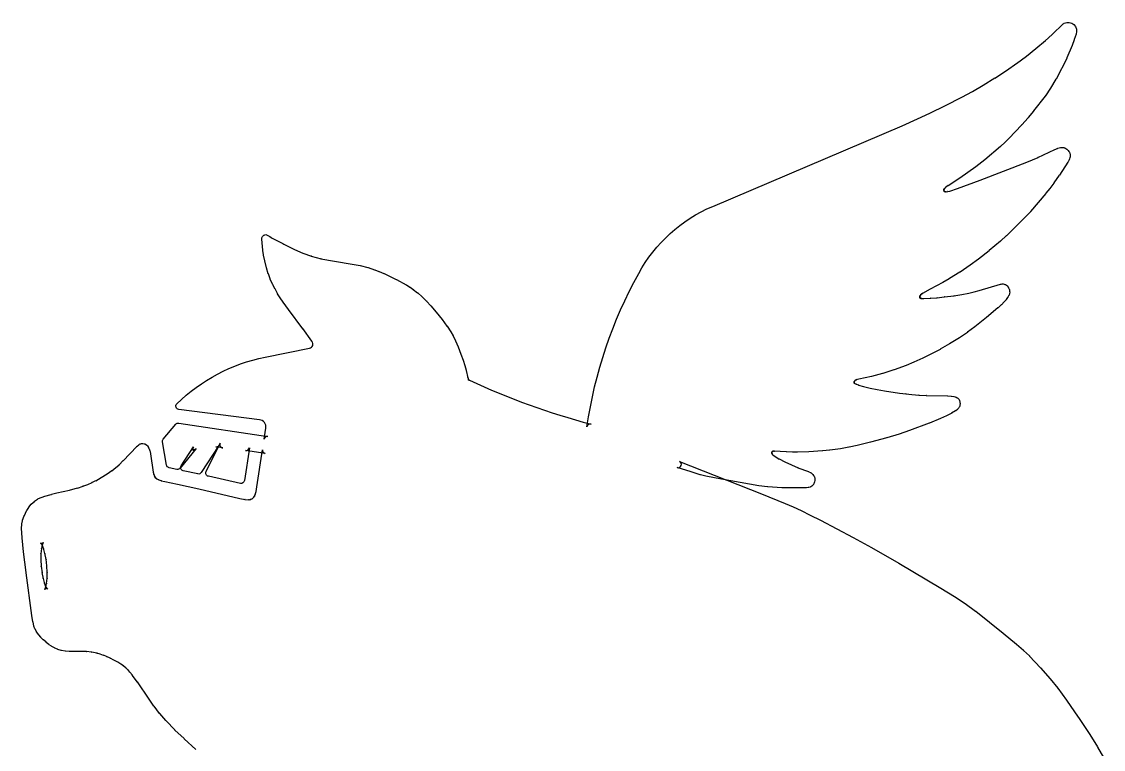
# Model space of a CAD drawing. Header units: millimetres. Extents: x -1 to 382, y -443 to 1.
# Drawn here: x -0.7 to 326.5, y -219.2 to 1.1 of the extents above; entities that cross this region are included whole.
import ezdxf

# ---------------------------------------------------------------- set-up
doc = ezdxf.new("R2010")
doc.units = ezdxf.units.MM
doc.header["$MEASUREMENT"] = 0
doc.layers.add('1', color=18, linetype='Continuous', true_color=0x000000)

msp = doc.modelspace()

# ---------------------------------------------------------------- linework, layer by layer
at = {"layer": '1'}
for p, q in [((310.99, -2.81), (314.38, 0.44)), ((308.95, -4.68), (311.01, -2.8)), ((318.26, -2.67), (317.69, -4.36)), ((306.11, -7.08), (308.97, -4.65)), ((317.02, -6.16), (315.45, -9.91)), ((317.68, -4.39), (317.03, -6.12)), ((300.28, -11.55), (303.24, -9.35)), ((303.22, -9.37), (306.13, -7.06)), ((297.19, -13.69), (300.3, -11.53)), ((315.43, -9.95), (313.92, -13.11)), ((290.13, -18.17), (293.7, -15.97)), ((293.67, -15.98), (297.21, -13.67)), ((312.16, -16.34), (310.55, -19.04)), ((313.89, -13.16), (312.19, -16.3)), ((286.89, -20.03), (290.15, -18.15)), ((310.52, -19.08), (308.96, -21.4)), ((278.74, -24.29), (283.71, -21.74)), ((283.69, -21.75), (286.92, -20.02)), ((308.92, -21.46), (305.42, -25.95)), ((273.99, -26.63), (278.75, -24.29)), ((305.41, -25.97), (303.78, -27.97)), ((265.63, -30.47), (270.29, -28.37)), ((270.27, -28.38), (274, -26.62)), ((303.75, -28), (301.8, -30.19)), ((254.08, -35.45), (265.64, -30.46)), ((301.78, -30.21), (298.04, -34.21)), ((208.38, -54.83), (254.08, -35.45)), ((296.81, -35.43), (295.37, -36.71)), ((298.01, -34.24), (296.85, -35.4)), ((295.36, -36.72), (290.63, -40.73)), ((306.72, -40.04), (311.81, -37.62)), ((311.85, -37.6), (312.6, -37.28)), ((312.76, -37.23), (313.53, -37.04)), ((313.72, -37.01), (314.04, -37)), ((314.22, -37.01), (314.51, -37.05)), ((314.73, -37.1), (314.98, -37.2)), ((315.18, -37.31), (315.42, -37.47)), ((315.56, -37.58), (315.8, -37.82)), ((315.9, -37.94), (316.11, -38.21)), ((316.24, -38.45), (316.4, -38.87)), ((316.47, -39.26), (316.45, -39.71)), ((290.61, -40.75), (287.95, -42.86)), ((289.26, -46.89), (303.39, -41.46)), ((303.36, -41.47), (306.76, -40.02)), ((315.77, -41.49), (313.19, -45.4)), ((316.17, -40.71), (315.82, -41.39)), ((316.41, -39.98), (316.23, -40.55)), ((287.9, -42.89), (283.11, -46.25)), ((313.17, -45.43), (311.53, -47.75)), ((278.89, -49.06), (278.27, -49.63)), ((279.61, -48.56), (278.79, -49.14)), ((283.08, -46.27), (279.58, -48.58)), ((282.4, -49.44), (289.27, -46.89)), ((311.52, -47.77), (310.29, -49.41)), ((278.43, -49.45), (278.24, -49.72)), ((278.34, -49.53), (278.24, -49.8)), ((278.24, -49.74), (278.35, -50.29)), ((278.24, -50), (278.47, -50.42)), ((278.24, -50.14), (278.59, -50.43)), ((278.3, -49.53), (278.25, -50.03)), ((278.29, -50.26), (278.75, -50.43)), ((278.49, -50.37), (279.01, -50.42)), ((278.81, -50.42), (279.46, -50.35)), ((279.33, -50.37), (280.12, -50.19)), ((280.04, -50.21), (282.43, -49.42)), ((309.11, -50.89), (304.5, -56.39)), ((310.27, -49.44), (309.12, -50.87)), ((304.44, -56.45), (298.92, -62.06)), ((298.91, -62.07), (297.28, -63.67)), ((72.02, -64.66), (72.03, -64.4)), ((72.32, -68.11), (72.03, -64.8)), ((72.57, -63.55), (72.65, -63.51)), ((295.37, -65.39), (291.97, -68.24)), ((297.24, -63.7), (295.39, -65.37)), ((72.52, -69.54), (72.33, -68.16)), ((79.87, -66.88), (81.9, -67.9)), ((81.85, -67.88), (84.43, -69.01)), ((291.95, -68.26), (288.75, -70.79)), ((72.87, -71.29), (72.53, -69.6)), ((73.4, -73.41), (72.88, -71.33)), ((84.37, -68.98), (87.02, -69.95)), ((86.95, -69.93), (88.45, -70.36)), ((88.39, -70.35), (89.88, -70.67)), ((89.84, -70.67), (98.73, -72.21)), ((288.72, -70.81), (286.21, -72.65)), ((73.95, -75.22), (73.42, -73.46)), ((98.75, -72.21), (101.7, -72.77)), ((101.75, -72.78), (104.02, -73.34)), ((104.1, -73.36), (106.11, -74.01)), ((106.17, -74.03), (107.41, -74.53)), ((107.44, -74.54), (108.91, -75.18)), ((108.94, -75.2), (112.65, -76.99)), ((283.12, -74.73), (279.94, -76.7)), ((286.18, -72.68), (283.16, -74.71)), ((74.52, -76.77), (73.97, -75.27)), ((75.25, -78.41), (74.55, -76.83)), ((75.95, -79.79), (75.27, -78.45)), ((112.69, -77.01), (115.64, -78.61)), ((277.93, -77.86), (274.13, -79.9)), ((279.91, -76.72), (277.95, -77.84)), ((288.9, -80.32), (295.37, -78.38)), ((295.55, -78.34), (295.89, -78.31)), ((296.18, -78.32), (296.55, -78.39)), ((76.74, -81.22), (75.97, -79.83)), ((77.5, -82.48), (76.76, -81.26)), ((115.69, -78.63), (116.77, -79.3)), ((116.81, -79.32), (117.7, -79.93)), ((117.75, -79.96), (119.08, -80.99)), ((119.13, -81.03), (120.43, -82.17)), ((271.19, -81.69), (271.01, -82.01)), ((271.34, -81.54), (271.08, -81.84)), ((271.54, -81.38), (271.23, -81.65)), ((271.89, -81.14), (271.45, -81.45)), ((274.14, -79.89), (271.81, -81.19)), ((281.32, -81.87), (283.68, -81.49)), ((283.65, -81.49), (285.81, -81.08)), ((285.77, -81.08), (287.47, -80.7)), ((287.44, -80.71), (288.94, -80.31)), ((296.9, -78.53), (297.21, -78.73)), ((297.44, -78.93), (297.71, -79.26)), ((297.85, -79.49), (298.03, -79.89)), ((298.07, -81.39), (297.93, -81.78)), ((298.11, -80.16), (298.16, -80.54)), ((298.17, -80.8), (298.12, -81.17)), ((78.4, -83.84), (77.52, -82.51)), ((80.01, -86.06), (78.42, -83.87)), ((120.48, -82.21), (121.73, -83.45)), ((121.76, -83.48), (123.08, -84.91)), ((123.1, -84.94), (124.71, -86.83)), ((270.97, -82.25), (271.06, -82.56)), ((271.08, -81.84), (270.98, -82.16)), ((271.02, -81.98), (270.98, -82.3)), ((270.99, -82.11), (271.01, -82.45)), ((270.99, -82.38), (271.13, -82.67)), ((270.99, -82.51), (271.22, -82.69)), ((271.01, -82.48), (271.18, -82.7)), ((271.02, -82.57), (271.3, -82.69)), ((271.09, -82.63), (271.58, -82.72)), ((271.42, -82.7), (272.25, -82.71)), ((272.19, -82.71), (274.29, -82.63)), ((274.26, -82.63), (276.22, -82.5)), ((276.18, -82.5), (278.42, -82.26)), ((278.4, -82.26), (281.35, -81.87)), ((295.62, -84.63), (294.65, -85.52)), ((296.48, -83.77), (295.65, -84.6)), ((297.09, -83.09), (296.52, -83.73)), ((297.56, -82.45), (297.15, -83.01)), ((297.86, -81.93), (297.63, -82.35)), ((84.43, -91.88), (80.02, -86.08)), ((124.73, -86.86), (126.48, -89.07)), ((294.62, -85.54), (291.15, -88.49)), ((126.5, -89.09), (127.96, -91.05)), ((127.99, -91.09), (129.1, -92.76)), ((287.59, -91.34), (285.41, -92.94)), ((291.13, -88.51), (287.62, -91.31)), ((87.09, -95.64), (84.41, -91.85)), ((129.14, -92.81), (129.85, -94.04)), ((129.89, -94.1), (130.56, -95.47)), ((282.95, -94.6), (280, -96.45)), ((285.38, -92.97), (282.98, -94.58)), ((72.96, -100.49), (86.41, -97.78)), ((130.58, -95.52), (131.34, -97.3)), ((131.36, -97.33), (132.2, -99.52)), ((277.14, -98.11), (274.77, -99.37)), ((279.97, -96.47), (277.18, -98.09)), ((132.21, -99.55), (132.85, -101.36)), ((132.86, -101.39), (133.37, -103.01)), ((271.93, -100.76), (269.23, -102.01)), ((274.75, -99.38), (271.95, -100.75)), ((133.38, -103.05), (133.76, -104.45)), ((133.77, -104.48), (134.3, -106.69)), ((263.18, -104.34), (259.79, -105.4)), ((266.84, -103), (263.23, -104.32)), ((269.2, -102.02), (266.88, -102.99)), ((134.28, -106.63), (134.49, -107.28)), ((134.43, -107.14), (134.57, -107.43)), ((134.44, -107.27), (134.65, -107.43)), ((134.45, -107.32), (134.74, -107.45)), ((134.46, -107.25), (134.62, -107.45)), ((251.31, -107.64), (251.11, -108.07)), ((251.18, -107.85), (251.12, -108.15)), ((251.14, -107.95), (251.14, -108.23)), ((251.49, -107.47), (251.18, -107.85)), ((251.67, -107.37), (251.32, -107.64)), ((251.94, -107.28), (251.47, -107.49)), ((252.56, -107.13), (251.79, -107.33)), ((256.36, -106.31), (252.51, -107.14)), ((259.75, -105.42), (256.4, -106.3)), ((251.12, -108.03), (251.18, -108.32)), ((251.12, -108.12), (251.23, -108.38)), ((251.13, -108.2), (251.28, -108.42)), ((251.16, -108.27), (251.35, -108.46)), ((251.17, -108.32), (251.76, -108.67)), ((251.6, -108.59), (252.56, -108.96)), ((252.48, -108.93), (253.98, -109.36)), ((253.94, -109.34), (256.01, -109.84)), ((255.98, -109.83), (258.09, -110.26)), ((258.06, -110.25), (260.31, -110.63)), ((260.29, -110.63), (264.88, -111.33)), ((264.87, -111.33), (266.82, -111.59)), ((266.79, -111.58), (268.58, -111.77)), ((268.55, -111.77), (270.75, -111.94)), ((270.72, -111.94), (272.99, -112.05)), ((272.95, -112.05), (279.36, -112.16)), ((279.41, -112.16), (280.49, -112.24)), ((280.58, -112.25), (281.29, -112.37)), ((281.42, -112.41), (281.82, -112.53)), ((281.99, -112.6), (282.26, -112.75)), ((282.46, -112.9), (282.65, -113.07)), ((282.86, -113.34), (282.98, -113.57)), ((283.08, -113.89), (283.14, -114.28)), ((283.15, -114.49), (283.11, -114.96)), ((71.23, -119.4), (46.86, -116.31)), ((280.51, -117.5), (279.1, -118.21)), ((281.79, -116.77), (280.57, -117.47)), ((282.43, -116.28), (281.9, -116.69)), ((282.83, -115.78), (282.64, -116.06)), ((283.06, -115.2), (282.96, -115.52)), ((42.15, -125.33), (45.96, -120.76)), ((46.88, -120.42), (73.82, -124.5)), ((273.86, -120.44), (267.92, -122.68)), ((277.22, -119.06), (273.89, -120.43)), ((279.07, -118.22), (277.26, -119.05)), ((72.68, -125.34), (73.19, -122)), ((264.71, -123.78), (260.99, -124.89)), ((267.89, -122.69), (264.74, -123.77)), ((30.06, -131.82), (34.15, -127.48)), ((34.25, -127.38), (34.76, -126.97)), ((34.95, -126.85), (35.19, -126.74)), ((35.41, -126.66), (35.63, -126.62)), ((36.03, -126.61), (36.4, -126.68)), ((36.82, -126.86), (37.16, -127.12)), ((37.38, -127.35), (37.69, -127.79)), ((43.14, -133.12), (41.93, -126.14)), ((47.59, -133.36), (51.28, -127.59)), ((59.02, -127.17), (53.66, -135.41)), ((55.13, -135.12), (59.41, -126.5)), ((252.05, -127.22), (249.6, -127.74)), ((256.06, -126.24), (252.08, -127.22)), ((260.97, -124.9), (256.09, -126.23)), ((37.8, -128), (38.03, -128.57)), ((38.08, -128.73), (38.27, -129.64)), ((38.28, -129.69), (39.15, -135.32)), ((52.1, -128.11), (47.26, -134.1)), ((51.5, -128.9), (50.7, -128.26)), ((60.15, -127.94), (58.03, -127.61)), ((68.22, -127.88), (66.71, -137.84)), ((73.04, -129.62), (67.08, -128.72)), ((70.5, -139.72), (72.21, -128.48)), ((226.41, -129.01), (226.15, -129.33)), ((226.31, -129.04), (226.19, -129.41)), ((226.58, -128.93), (226.2, -129.2)), ((226.21, -129.34), (226.3, -129.79)), ((226.22, -129.56), (226.41, -129.95)), ((226.24, -129.11), (226.23, -129.57)), ((226.27, -129.74), (226.59, -130.1)), ((226.83, -128.88), (226.35, -129.06)), ((226.45, -129.97), (226.91, -130.34)), ((227.07, -128.89), (226.58, -128.94)), ((226.81, -130.27), (228.49, -131.31)), ((230.59, -129.15), (226.9, -128.89)), ((232.47, -129.22), (230.63, -129.15)), ((233.94, -129.22), (232.5, -129.22)), ((237.43, -129.1), (233.98, -129.22)), ((241.57, -128.87), (237.45, -129.1)), ((243.68, -128.67), (241.61, -128.87)), ((246.99, -128.19), (243.73, -128.66)), ((249.57, -127.74), (247.01, -128.19)), ((26.61, -134.84), (27.82, -133.91)), ((27.77, -133.95), (28.82, -133.03)), ((28.79, -133.07), (30.09, -131.79)), ((46.27, -134.45), (43.91, -133.93)), ((201.86, -135.19), (197.6, -133.91)), ((198.26, -132.02), (223.13, -141.88)), ((228.42, -131.27), (230.2, -132.2)), ((230.16, -132.18), (234.16, -134)), ((234.07, -133.97), (237.29, -135.1)), ((21.75, -137.86), (23.41, -136.92)), ((23.37, -136.94), (25.2, -135.8)), ((25.17, -135.82), (26.66, -134.81)), ((39.14, -135.25), (39.32, -136.04)), ((39.28, -135.91), (39.52, -136.53)), ((39.42, -136.35), (39.82, -136.98)), ((39.66, -136.79), (40.23, -137.32)), ((40.05, -137.18), (40.79, -137.61)), ((52.61, -135.84), (48.22, -134.88)), ((65.51, -138.67), (55.81, -136.54)), ((204.6, -136.1), (201.84, -135.18)), ((206.23, -136.52), (204.67, -136.12)), ((211, -137.44), (206.29, -136.54)), ((237.42, -135.15), (237.94, -135.42)), ((238.09, -135.51), (238.46, -135.8)), ((238.62, -135.96), (238.86, -136.25)), ((239.02, -136.51), (239.15, -136.84)), ((239.22, -137.17), (239.23, -137.53)), ((13.78, -140.77), (16.28, -140.07)), ((16.23, -140.09), (17.93, -139.52)), ((17.89, -139.53), (19.38, -138.97)), ((19.33, -138.98), (20.63, -138.42)), ((20.58, -138.45), (21.8, -137.84)), ((40.64, -137.54), (41.6, -137.89)), ((41.5, -137.86), (42.64, -138.15)), ((42.6, -138.14), (46.49, -138.93)), ((46.5, -138.93), (52.88, -140.32)), ((52.9, -140.32), (65.35, -143.26)), ((70.23, -141.18), (70.51, -139.69)), ((222.29, -139.39), (211.02, -137.44)), ((224.94, -139.71), (222.34, -139.4)), ((229.29, -140.03), (224.98, -139.71)), ((235.72, -140.07), (229.36, -140.03)), ((236.58, -140.05), (235.76, -140.07)), ((237.24, -139.97), (236.68, -140.04)), ((237.8, -139.81), (237.4, -139.93)), ((238.33, -139.52), (238.05, -139.7)), ((238.79, -138.99), (238.6, -139.26)), ((239.07, -138.37), (238.91, -138.78)), ((239.21, -137.78), (239.13, -138.2)), ((3.27, -144.07), (4.16, -143.42)), ((4.41, -143.29), (6.32, -142.6)), ((6.36, -142.59), (8.31, -142)), ((8.36, -141.99), (9.94, -141.59)), ((9.97, -141.58), (13.84, -140.75)), ((65.3, -143.25), (66.99, -143.55)), ((66.88, -143.54), (68.13, -143.63)), ((67.92, -143.63), (68.7, -143.53)), ((68.44, -143.6), (69.1, -143.31)), ((68.92, -143.41), (69.26, -143.17)), ((69.13, -143.29), (69.67, -142.74)), ((69.55, -142.88), (69.8, -142.53)), ((69.7, -142.69), (70.04, -141.91)), ((69.99, -142.05), (70.24, -141.11)), ((223.13, -141.88), (230.23, -144.75)), ((0.17, -148.38), (0.83, -147.02)), ((0.88, -146.92), (1.48, -145.97)), ((1.55, -145.87), (2.27, -145)), ((2.36, -144.91), (3.18, -144.14)), ((230.25, -144.76), (232.69, -145.81)), ((232.71, -145.82), (235.1, -146.92)), ((235.12, -146.93), (237.86, -148.27)), ((-0.59, -150.96), (-0.4, -149.97)), ((-0.36, -149.82), (0.13, -148.48)), ((237.87, -148.28), (240.95, -149.85)), ((240.96, -149.85), (250.87, -155.08)), ((-0.66, -152.23), (-0.61, -151.11)), ((-0.62, -153.64), (-0.66, -152.31)), ((-0.51, -155.17), (-0.62, -153.68)), ((-0.07, -159.35), (-0.51, -155.2)), ((5.51, -157.01), (5.02, -156.78)), ((5.61, -157.4), (5.1, -156.66)), ((5.89, -156.59), (5.51, -157.41)), ((5.99, -156.7), (5.54, -157)), ((250.88, -155.08), (256.4, -158.11)), ((0.73, -165.7), (-0.06, -159.37)), ((5.18, -159.93), (5.16, -161.84)), ((5.33, -158.37), (5.18, -160.01)), ((5.58, -157.21), (5.31, -158.48)), ((6, -158.42), (5.51, -157.21)), ((6.39, -159.91), (5.96, -158.31)), ((6.72, -161.7), (6.37, -159.83)), ((256.42, -158.12), (264.64, -162.87)), ((5.16, -161.77), (5.27, -163.8)), ((6.94, -163.66), (6.71, -161.64)), ((264.65, -162.88), (277.32, -170.36)), ((2.46, -178.65), (0.73, -165.71)), ((5.27, -163.74), (5.5, -165.76)), ((5.49, -165.7), (5.84, -167.57)), ((7.05, -165.63), (6.94, -163.6)), ((7.03, -167.47), (7.05, -165.56)), ((5.82, -167.49), (6.25, -169.09)), ((6.22, -168.98), (6.7, -170.19)), ((6.32, -170.81), (6.7, -169.99)), ((6.6, -170), (7.11, -170.74)), ((6.63, -170.19), (6.9, -168.92)), ((6.88, -169.03), (7.03, -167.39)), ((6.22, -170.71), (6.67, -170.4)), ((6.7, -170.39), (7.19, -170.62)), ((277.34, -170.37), (281.47, -172.91)), ((281.5, -172.93), (284.67, -175.04)), ((284.7, -175.06), (287.88, -177.37)), ((2.76, -180.59), (2.46, -178.68)), ((287.91, -177.39), (292.07, -180.64)), ((3.02, -181.76), (2.78, -180.65)), ((3.34, -182.68), (3.06, -181.88)), ((3.82, -183.55), (3.42, -182.84)), ((292.09, -180.65), (296.23, -184)), ((4.5, -184.49), (3.88, -183.65)), ((5.13, -185.25), (4.54, -184.55)), ((5.89, -186.03), (5.18, -185.3)), ((6.71, -186.77), (5.94, -186.08)), ((296.24, -184.01), (300.24, -187.35)), ((7.59, -187.45), (6.76, -186.81)), ((8.39, -188), (7.65, -187.5)), ((9.26, -188.48), (8.46, -188.04)), ((10.16, -188.88), (9.34, -188.52)), ((11.28, -189.25), (10.26, -188.92)), ((12.47, -189.45), (11.42, -189.28)), ((13.75, -189.52), (12.59, -189.47)), ((17.36, -189.52), (13.79, -189.52)), ((18.92, -189.59), (17.32, -189.52)), ((20.6, -189.78), (18.85, -189.58)), ((300.26, -187.37), (302.37, -189.21)), ((302.4, -189.24), (304.12, -190.9)), ((22.16, -190.11), (20.51, -189.76)), ((23.1, -190.38), (22.09, -190.09)), ((24.12, -190.73), (23.05, -190.36)), ((25.05, -191.11), (24.07, -190.71)), ((26.16, -191.61), (25.01, -191.09)), ((27.27, -192.17), (26.13, -191.6)), ((28.45, -192.83), (27.24, -192.15)), ((29.37, -193.4), (28.41, -192.81)), ((304.16, -190.93), (307.48, -194.47)), ((30.15, -193.95), (29.32, -193.37)), ((30.83, -194.51), (30.09, -193.91)), ((31.46, -195.11), (30.77, -194.45)), ((32.11, -195.83), (31.41, -195.06)), ((32.84, -196.73), (32.07, -195.79)), ((307.5, -194.49), (310.42, -197.81)), ((34.35, -198.8), (32.8, -196.69)), ((37.89, -204), (34.33, -198.77)), ((310.45, -197.85), (312.69, -200.66)), ((312.71, -200.69), (315.31, -204.25)), ((39.37, -206.1), (37.9, -204.02)), ((315.32, -204.27), (318.93, -209.49)), ((41.07, -208.29), (39.4, -206.14)), ((42.99, -210.5), (41.1, -208.33)), ((45.7, -213.31), (43.02, -210.54)), ((318.95, -209.51), (322.37, -214.69)), ((48.45, -215.95), (45.72, -213.34)), ((322.39, -214.72), (324.71, -218.47)), ((52, -219.18), (48.47, -215.97)), ((324.73, -218.51), (326.51, -221.66))]:
    msp.add_line(p, q, dxfattribs=at)
at = {"layer": '1', "extrusion": (0, 0, -1)}
for centre, radius, start, end in [((-315.08, -0.28), 1, 46.1584, 64.6813), ((-315.78, -1.76), 2.64, 64.6813, 200.8029), ((-316.1, -5.77), 1, 200.4005, 202.7477), ((-316.74, -4.04), 1, 198.8223, 200.4005), ((-314.52, -9.52), 1, 202.7477, 205.5788), ((-311.31, -15.83), 1, 208.4465, 211.0068), ((-313.01, -12.68), 1, 205.5788, 208.4465), ((-309.69, -18.52), 1, 211.0068, 213.8255), ((-308.13, -20.84), 1, 213.8255, 217.8916), ((-304.64, -25.34), 1, 217.8916, 219.2889), ((-303, -27.34), 1, 219.2889, 221.5832), ((-301.05, -29.53), 1, 221.5832, 223.1125), ((-296.14, -34.69), 1, 225.2329, 228.3424), ((-297.31, -33.53), 1, 223.1125, 225.2329), ((-294.71, -35.96), 1, 228.3424, 229.7004), ((-312.24, -38.52), 1, 64.5223, 66.954), ((-312.99, -38.2), 1, 66.954, 76.2638), ((-313.76, -38.01), 1, 76.2638, 87.5185), ((-314.08, -38), 1, 87.5185, 97.9295), ((-314.37, -38.04), 1, 97.9295, 111.0684), ((-314.62, -38.13), 1, 111.0684, 124.1858), ((-314.86, -38.3), 1, 124.1858, 134.2262), ((-315.1, -38.54), 1, 134.2262, 143.2236), ((-315.3, -38.8), 1, 143.2236, 159.1509), ((-315.47, -39.23), 1, 159.1509, 181.4362), ((-289.99, -39.97), 1, 229.7004, 231.6195), ((-314.93, -40.94), 1, 206.7812, 213.4346), ((-315.28, -40.26), 1, 197.161, 206.7812), ((-315.46, -39.68), 1, 181.4362, 197.161), ((-287.33, -42.07), 1, 231.6195, 234.9534), ((-312.35, -44.85), 1, 213.4346, 215.1529), ((-282.53, -45.44), 1, 234.9534, 236.6072), ((-310.71, -47.17), 1, 215.1529, 216.6896), ((-308.34, -50.24), 1, 218.8656, 219.9641), ((-309.49, -48.81), 1, 216.6896, 218.8656), ((-226.31, -97.09), 45.91, 28.5392, 67.0156), ((-303.73, -55.75), 1, 219.9641, 224.5589), ((-298.2, -61.36), 1, 224.5589, 225.5118), ((-73.02, -64.71), 1, 354.8678, 2.3834), ((-73.03, -64.44), 1, 2.3834, 62.201), ((-73.12, -64.39), 1, 62.201, 121.0414), ((-294.73, -64.62), 1, 228.0084, 229.9797), ((-296.58, -62.96), 1, 225.5118, 228.0084), ((-73.32, -68.02), 1, 351.9351, 354.8678), ((-291.33, -67.48), 1, 229.9797, 231.7343), ((-73.51, -69.4), 1, 348.6296, 351.9351), ((-73.85, -71.09), 1, 345.983, 348.6296), ((-288.13, -70), 1, 231.7343, 233.6478), ((-74.37, -73.17), 1, 343.1018, 345.983), ((-74.91, -74.93), 1, 339.6845, 343.1018), ((-98.56, -73.19), 1, 99.8315, 100.8186), ((-101.51, -73.76), 1, 100.8186, 103.6909), ((-103.79, -74.31), 1, 103.6909, 108.0303), ((-105.8, -74.96), 1, 108.0303, 111.559), ((-107.04, -75.46), 1, 111.559, 113.6276), ((-108.51, -76.1), 1, 113.6276, 115.8505), ((-304.82, -141.09), 135.9, 8.2538, 29.0232), ((-282.6, -73.88), 1, 236.0103, 238.2629), ((-285.62, -71.85), 1, 233.6478, 236.0103), ((-75.46, -76.42), 1, 336.0187, 339.6845), ((-76.16, -78), 1, 333.1154, 336.0187), ((-112.21, -77.89), 1, 115.8505, 118.3255), ((-277.45, -76.98), 1, 240.2047, 241.717), ((-279.41, -75.85), 1, 238.2629, 240.2047), ((-295.65, -79.34), 1, 73.245, 84.024), ((-295.99, -79.3), 1, 84.024, 100.8252), ((-296.36, -79.37), 1, 100.8252, 122.6704), ((-76.84, -79.34), 1, 330.9174, 333.1154), ((-77.62, -80.74), 1, 328.7726, 330.9174), ((-115.17, -79.49), 1, 118.3255, 121.5109), ((-116.25, -80.15), 1, 121.5109, 124.2601), ((-117.14, -80.75), 1, 124.2601, 127.5918), ((-118.47, -81.78), 1, 127.5918, 131.254), ((-296.67, -79.57), 1, 122.6704, 140.344), ((-296.94, -79.9), 1, 140.344, 155.8334), ((-296.99, -81.44), 1, 199.6, 208.9991), ((-297.12, -80.3), 1, 155.8334, 171.8845), ((-297.13, -81.05), 1, 187.067, 199.6), ((-297.17, -80.68), 1, 171.8845, 187.067), ((-78.36, -81.96), 1, 326.5826, 328.7726), ((-79.23, -83.29), 1, 324.1925, 326.5826), ((-119.78, -82.92), 1, 131.254, 134.5805), ((-121.03, -84.16), 1, 134.5805, 137.3631), ((-122.34, -85.58), 1, 137.3631, 139.6975), ((-294.94, -83.89), 1, 225.0188, 227.439), ((-295.77, -83.06), 1, 221.6852, 225.0188), ((-296.34, -82.42), 1, 216.28, 221.6852), ((-296.76, -81.86), 1, 208.9991, 216.28), ((-80.82, -85.48), 1, 322.7563, 324.1925), ((-123.95, -87.48), 1, 139.6975, 141.5846), ((-293.98, -84.78), 1, 227.439, 229.6439), ((-125.7, -89.69), 1, 141.5846, 143.4159), ((-127.16, -91.65), 1, 143.4159, 146.0802), ((-287, -90.53), 1, 231.3953, 233.6095), ((-290.51, -87.73), 1, 229.6439, 231.3953), ((-128.28, -93.31), 1, 146.0802, 149.8461), ((-128.99, -94.54), 1, 149.8461, 153.7568), ((-282.42, -93.76), 1, 235.9932, 237.9223), ((-284.82, -92.14), 1, 233.6095, 235.9932), ((-87.91, -95.06), 1, 320.2155, 324.6734), ((-129.66, -95.91), 1, 153.7568, 156.8351), ((-130.43, -97.69), 1, 156.8351, 158.9023), ((-276.68, -97.23), 1, 239.8684, 242.0292), ((-279.47, -95.61), 1, 237.9223, 239.8684), ((-83.44, -152.56), 53.12, 45.6084, 78.6149), ((-131.27, -99.88), 1, 158.9023, 160.6617), ((-131.9, -101.69), 1, 160.6617, 162.5693), ((-271.51, -99.86), 1, 243.882, 245.281), ((-274.31, -98.48), 1, 242.0292, 243.882), ((-132.41, -103.31), 1, 162.5693, 164.7123), ((-132.8, -104.71), 1, 164.7123, 166.4539), ((-262.88, -103.38), 1, 249.9393, 252.5348), ((-266.5, -102.06), 1, 247.3967, 249.9393), ((-268.81, -101.1), 1, 245.281, 247.3967), ((-134.33, -108.36), 1, 114.5778, 114.891), ((-256.15, -105.33), 1, 255.2126, 257.8444), ((-259.49, -104.45), 1, 252.5348, 255.2126), ((-279.34, -113.16), 1, 90.9629, 94.3136), ((-280.41, -113.24), 1, 94.3136, 99.6566), ((-281.12, -113.36), 1, 99.6566, 107.6955), ((-281.52, -113.49), 1, 107.6955, 118.1696), ((-281.78, -113.63), 1, 118.1696, 132.8284), ((-281.97, -113.8), 1, 132.8284, 152.4273), ((-282.09, -114.03), 1, 152.4273, 171.6713), ((-282.15, -114.42), 1, 171.6713, 184.1861), ((-46.98, -115.32), 1, 277.238, 45.6084), ((-280.07, -116.61), 1, 239.9434, 243.5139), ((-281.29, -115.9), 1, 232.0482, 239.9434), ((-281.81, -115.49), 1, 214.6687, 232.0482), ((-282.01, -115.21), 1, 198.1337, 214.6687), ((-282.11, -114.89), 1, 184.1861, 198.1337), ((-46.73, -121.4), 1, 39.8481, 98.6288), ((-273.51, -119.51), 1, 247.6516, 249.3347), ((-276.84, -118.14), 1, 245.5347, 247.6516), ((-278.65, -117.31), 1, 243.5139, 245.5347), ((-264.42, -122.82), 1, 251.2099, 253.2683), ((-267.57, -121.75), 1, 249.3347, 251.2099), ((-34.88, -128.16), 1, 43.2468, 51.2984), ((-35.39, -127.76), 1, 51.2984, 64.3999), ((-35.62, -127.64), 1, 64.3999, 77.7721), ((-35.85, -127.59), 1, 77.7721, 100.4418), ((-36.22, -127.66), 1, 100.4418, 127.0513), ((-36.56, -127.92), 1, 127.0513, 144.9784), ((-42.92, -125.97), 1, 350.178, 39.8481), ((-251.85, -126.25), 1, 256.2239, 258.1595), ((-255.82, -125.27), 1, 254.7104, 256.2239), ((-260.7, -123.94), 1, 253.2683, 254.7104), ((-36.87, -128.37), 1, 144.9784, 158.2919), ((-37.1, -128.94), 1, 158.2919, 168.0631), ((-37.29, -129.85), 1, 168.0631, 171.1834), ((-230.66, -128.15), 1, 272.1755, 273.9872), ((-232.51, -128.22), 1, 270.1719, 272.1755), ((-233.95, -128.22), 1, 267.9759, 270.1719), ((-237.39, -128.1), 1, 266.7735, 267.9759), ((-241.52, -127.87), 1, 264.507, 266.7735), ((-243.58, -127.67), 1, 261.8215, 264.507), ((-246.84, -127.2), 1, 260.1327, 261.8215), ((-249.4, -126.76), 1, 258.1595, 260.1327), ((-44.12, -132.95), 1, 282.3739, 350.178), ((-46.49, -133.47), 1, 218.9111, 282.3739), ((-48.43, -133.9), 1, 282.3739, 32.5822), ((-52.83, -134.86), 1, 213.0054, 282.3739), ((-56.02, -135.56), 1, 282.3739, 26.4244), ((-204.92, -135.15), 1, 284.4387, 288.3519), ((-206.48, -135.56), 1, 280.8468, 284.4387), ((-236.96, -136.04), 1, 109.3146, 117.2046), ((-237.48, -136.31), 1, 117.2046, 127.553), ((-237.85, -136.59), 1, 127.553, 140.7542), ((-238.09, -136.88), 1, 140.7542, 158.3246), ((-238.22, -137.21), 1, 158.3246, 177.4035), ((-46.29, -139.91), 1, 101.5205, 102.2698), ((-52.67, -141.3), 1, 102.2698, 103.2609), ((-65.72, -137.69), 1, 188.6288, 282.3739), ((-211.19, -136.46), 1, 279.807, 280.8468), ((-222.46, -138.41), 1, 276.7852, 279.807), ((-225.05, -138.71), 1, 274.1784, 276.7852), ((-229.36, -139.03), 1, 270.3906, 274.1784), ((-235.73, -139.07), 1, 268.3163, 270.3906), ((-236.56, -139.05), 1, 262.6635, 268.3163), ((-237.11, -138.98), 1, 253.1934, 262.6635), ((-237.51, -138.86), 1, 237.3113, 253.1934), ((-237.78, -138.68), 1, 215.5268, 237.3113), ((-237.98, -138.41), 1, 202.064, 215.5268), ((-238.15, -137.99), 1, 191.7775, 202.064), ((-238.24, -137.57), 1, 177.4035, 191.7775), ((-4.75, -144.23), 1, 53.8158, 70.2663), ((-6.65, -143.55), 1, 70.2663, 73.1622), ((-8.6, -142.96), 1, 73.1622, 76.003), ((-10.18, -142.56), 1, 76.003, 77.8572), ((-222.76, -142.81), 1, 111.6245, 112.0207), ((-1.73, -147.45), 1, 25.6227, 32.2193), ((-2.32, -146.51), 1, 32.2193, 39.6261), ((-3.04, -145.64), 1, 39.6261, 47.11), ((-3.86, -144.88), 1, 47.11, 53.8158), ((-229.85, -145.68), 1, 112.0207, 113.2204), ((-232.29, -146.73), 1, 113.2204, 114.7041), ((-234.68, -147.83), 1, 114.7041, 116.1064), ((-0.58, -150.16), 1, 11.0745, 19.9817), ((-1.07, -148.82), 1, 19.9817, 25.6227), ((-237.42, -149.17), 1, 116.1064, 117.0612), ((-240.5, -150.74), 1, 117.0612, 117.8063), ((-0.34, -152.28), 1, 358.1379, 2.7131), ((-0.38, -153.6), 1, 355.8138, 358.1379), ((-0.39, -151.16), 1, 2.7131, 11.0745), ((-0.49, -155.09), 1, 353.9613, 355.8138), ((-250.4, -155.96), 1, 117.8063, 118.6994), ((-0.93, -159.24), 1, 352.8218, 353.9613), ((-255.92, -158.98), 1, 118.6994, 120.0411), ((-264.14, -163.74), 1, 120.0411, 120.5563), ((-1.73, -165.58), 1, 352.4195, 352.8218), ((-276.81, -171.22), 1, 120.5563, 121.6181), ((-280.95, -173.77), 1, 121.6181, 123.6068), ((-284.12, -175.87), 1, 123.6068, 126.0427), ((-3.45, -178.52), 1, 351.0116, 352.4195), ((-287.29, -178.18), 1, 126.0427, 127.9058), ((-3.75, -180.44), 1, 347.373, 351.0116), ((-4, -181.54), 1, 340.3916, 347.373), ((-4.29, -182.35), 1, 330.5172, 340.3916), ((-291.46, -181.43), 1, 127.9058, 129.0032), ((-4.69, -183.06), 1, 323.8961, 330.5172), ((-5.3, -183.9), 1, 319.9692, 323.8961), ((-5.89, -184.61), 1, 315.6755, 319.9692), ((-6.6, -185.33), 1, 311.7627, 315.6755), ((-295.6, -184.78), 1, 129.0032, 129.8102), ((-7.37, -186.02), 1, 307.8713, 311.7627), ((-8.2, -186.66), 1, 303.7024, 307.8713), ((-8.95, -187.16), 1, 299.0924, 303.7024), ((-9.75, -187.61), 1, 293.9702, 299.0924), ((-10.56, -187.97), 1, 287.6043, 293.9702), ((-11.58, -188.29), 1, 279.4255, 287.6043), ((-12.63, -188.47), 1, 272.6085, 279.4255), ((-13.79, -188.52), 1, 270.0187, 272.6085), ((-299.6, -188.12), 1, 129.8102, 131.2172), ((-301.71, -189.96), 1, 131.2172, 133.8982), ((-303.43, -191.62), 1, 133.8982, 136.8217), ((-306.75, -195.15), 1, 136.8217, 138.623), ((-309.67, -198.47), 1, 138.623, 141.4733), ((-311.9, -201.28), 1, 141.4733, 143.9095), ((-38.72, -203.44), 1, 324.8331, 325.768), ((-40.19, -205.53), 1, 322.1955, 324.8331), ((-314.5, -204.84), 1, 143.9095, 145.3428), ((-41.86, -207.68), 1, 318.9799, 322.1955), ((-43.74, -209.84), 1, 316.0391, 318.9799), ((-318.11, -210.06), 1, 145.3428, 146.5209), ((-46.42, -212.62), 1, 313.8136, 316.0391), ((-321.54, -215.25), 1, 146.5209, 148.2484), ((-49.14, -215.23), 1, 312.2118, 313.8136), ((-52.68, -218.44), 1, 310.8994, 312.2118), ((-323.86, -219), 1, 148.2484, 150.6946)]:
    msp.add_arc(centre, radius, start, end, dxfattribs=at)
at = {"layer": '1'}
for centre, radius, start, end in [((311.69, -3.53), 1, 132.3298, 133.8416), ((317.32, -2.35), 1, 339.1971, 341.1777), ((309.62, -5.42), 1, 130.2649, 132.3298), ((303.84, -10.15), 1, 126.5584, 128.3573), ((306.75, -7.84), 1, 128.3573, 130.2649), ((300.87, -12.35), 1, 124.769, 126.5584), ((294.22, -16.82), 1, 121.6088, 123.1294), ((297.76, -14.51), 1, 123.1294, 124.769), ((290.65, -19.02), 1, 119.9761, 121.6088), ((284.17, -22.63), 1, 117.1274, 118.3092), ((287.39, -20.9), 1, 118.3092, 119.9761), ((279.19, -25.18), 1, 116.2172, 117.1274), ((270.7, -29.28), 1, 114.23, 115.155), ((274.43, -27.53), 1, 115.155, 116.2172), ((266.04, -31.38), 1, 113.3406, 114.23), ((254.47, -36.37), 1, 112.9844, 113.3406), ((303.75, -42.39), 1, 111.0166, 113.0386), ((307.15, -40.95), 1, 113.0386, 115.4777), ((278.22, -48.32), 1, 305.2538, 312.6271), ((279.03, -47.74), 1, 303.3928, 305.2538), ((289.62, -47.82), 1, 110.3746, 111.0166), ((277.41, -49.17), 1, 326.0759, 338.5972), ((277.31, -49.43), 1, 338.5972, 354.4541), ((277.26, -49.93), 1, 354.4541, 11.0752), ((277.37, -50.49), 1, 11.0752, 29.0834), ((277.6, -50.9), 1, 29.0834, 49.8823), ((277.6, -48.89), 1, 312.6271, 326.0759), ((277.94, -51.2), 1, 49.8823, 69.5484), ((278.4, -51.37), 1, 69.5484, 84.7218), ((278.91, -51.41), 1, 84.7218, 95.8929), ((279.56, -51.35), 1, 95.8929, 103.3115), ((280.35, -51.16), 1, 103.3115, 108.1575), ((282.74, -50.37), 1, 108.1575, 110.3746), ((104.07, -12.97), 59.02, 238.9586, 242.3741), ((166.13, 105.61), 192.85, 242.3741, 243.4315), ((81.45, -68.79), 1, 63.4315, 66.2575), ((84.02, -69.92), 1, 66.2575, 69.9462), ((86.67, -70.89), 1, 69.9462, 73.8839), ((88.18, -71.32), 1, 73.8839, 77.6593), ((89.67, -71.65), 1, 77.6593, 80.1685), ((186.86, -75.64), 1, 150.9768, 151.4608), ((270.32, -81.2), 1, 320.044, 330.8689), ((270.57, -80.9), 1, 311.1832, 320.044), ((270.88, -80.62), 1, 304.5915, 311.1832), ((271.33, -80.32), 1, 299.1572, 304.5915), ((273.66, -79.02), 1, 298.283, 299.1572), ((283.84, -82.48), 1, 99.1484, 100.9557), ((286, -82.06), 1, 100.9557, 102.8162), ((287.69, -81.67), 1, 102.8162, 104.5792), ((289.19, -81.28), 1, 104.5792, 106.755), ((270.01, -82.5), 1, 3.3273, 14.7348), ((270.03, -81.85), 1, 341.9623, 352.5281), ((269.99, -82.17), 1, 352.5281, 3.3273), ((270.09, -82.82), 1, 14.7348, 25.6755), ((270.4, -83.32), 1, 38.3781, 53.6565), ((270.13, -81.53), 1, 330.8689, 341.9623), ((270.23, -83.1), 1, 25.6755, 38.3781), ((270.63, -83.49), 1, 53.6565, 66.8685), ((270.91, -83.61), 1, 66.8685, 79.6989), ((271.41, -83.7), 1, 79.6989, 89.1665), ((272.24, -83.71), 1, 89.1665, 92.3337), ((274.33, -83.63), 1, 92.3337, 93.891), ((276.29, -83.49), 1, 93.891, 96.1008), ((278.53, -83.25), 1, 96.1008, 97.6695), ((281.48, -82.86), 1, 97.6695, 99.1484), ((85.22, -91.27), 1, 215.3266, 217.2437), ((86.16, -96.52), 1.28, 281.3851, 39.7845), ((133.33, -106.92), 1, 13.5461, 17.116), ((133.53, -107.57), 1, 17.116, 25.9232), ((133.83, -108.07), 1, 38.1787, 52.5886), ((134.04, -108.23), 1, 52.5886, 65.4222), ((133.67, -107.87), 1, 25.9232, 38.1787), ((228.79, 95.23), 223.43, 245.109, 255.1617), ((250.2, -107.65), 1, 335.1022, 348.6437), ((250.14, -107.95), 1, 348.6437, 0.1734), ((250.4, -107.22), 1, 320.8938, 335.1022), ((250.71, -106.84), 1, 307.085, 320.8938), ((251.06, -106.57), 1, 294.0566, 307.085), ((251.53, -106.37), 1, 284.9517, 294.0566), ((252.3, -106.16), 1, 282.1556, 284.9517), ((250.14, -108.23), 1, 0.1734, 11.7569), ((250.2, -108.52), 1, 11.7569, 23.4939), ((250.31, -108.77), 1, 23.4939, 35.3149), ((250.47, -108.99), 1, 35.3149, 46.2222), ((250.66, -109.18), 1, 46.2222, 59.199), ((251.25, -109.53), 1, 59.199, 69.289), ((252.2, -109.89), 1, 69.289, 74.1202), ((253.7, -110.32), 1, 74.1202, 76.6055), ((255.78, -110.81), 1, 76.6055, 78.5501), ((257.89, -111.24), 1, 78.5501, 80.3967), ((260.14, -111.62), 1, 80.3967, 81.3525), ((264.73, -112.32), 1, 81.3525, 82.442), ((266.69, -112.58), 1, 82.442, 83.9867), ((268.47, -112.77), 1, 83.9867, 85.5537), ((270.67, -112.94), 1, 85.5537, 87.1224), ((272.93, -113.05), 1, 87.1224, 89.0371), ((70.95, -121.65), 2.27, 351.3712, 82.762), ((171.32, -121.72), 1, 75.1617, 171.7462), ((52.12, -128.12), 1, 147.4178, 231.0889), ((58.18, -126.62), 1, 261.3292, 326.9946), ((60.3, -126.95), 1, 153.5756, 261.3292), ((73.67, -125.49), 1, 81.3712, 171.3712), ((51.32, -127.48), 1, 231.0889, 321.0889), ((67.23, -127.73), 1, 261.3712, 351.3712), ((73.19, -128.63), 1, 171.3898, 261.3712), ((225.37, -128.72), 1, 321.9111, 340.8321), ((225.24, -129.08), 1, 340.8321, 358.2226), ((225.62, -128.39), 1, 305.6013, 321.9111), ((225.23, -129.54), 1, 358.2226, 11.7786), ((225.32, -129.99), 1, 11.7786, 25.6889), ((225.51, -130.39), 1, 25.6889, 40.5659), ((226, -128.12), 1, 290.4964, 305.6013), ((225.83, -130.75), 1, 40.5659, 51.2595), ((226.48, -127.94), 1, 275.7086, 290.4964), ((226.28, -131.12), 1, 51.2595, 58.2626), ((226.97, -127.89), 1, 266.0128, 275.7086), ((28.43, -134.7), 1, 127.4849, 131.2366), ((29.48, -133.78), 1, 131.2366, 134.2893), ((30.79, -132.51), 1, 134.2893, 136.7532), ((197.89, -132.95), 1, 253.2544, 68.3755), ((227.96, -132.16), 1, 58.2626, 62.4199), ((229.74, -133.09), 1, 62.4199, 65.4955), ((233.74, -134.91), 1, 65.4955, 70.6854), ((23.9, -137.79), 1, 119.6549, 121.9995), ((25.73, -136.65), 1, 121.9995, 124.279), ((27.22, -135.63), 1, 124.279, 127.4849), ((38.17, -135.47), 1, 8.8166, 12.7919), ((38.34, -136.26), 1, 12.7919, 20.6161), ((38.58, -136.88), 1, 20.6161, 32.366), ((38.98, -137.52), 1, 32.366, 46.8146), ((39.55, -138.05), 1, 46.8146, 60.0806), ((202.15, -134.24), 1, 251.6481, 253.2544), ((16.55, -141.03), 1, 105.5167, 108.5636), ((18.25, -140.47), 1, 108.5636, 110.7848), ((19.73, -139.9), 1, 110.7848, 113.3599), ((21.03, -139.34), 1, 113.3599, 116.5022), ((22.25, -138.73), 1, 116.5022, 119.6549), ((40.29, -138.48), 1, 60.0806, 69.9208), ((41.26, -138.83), 1, 69.9208, 76.0557), ((42.4, -139.12), 1, 76.0557, 78.4795), ((71.49, -139.87), 1, 169.3183, 171.3898), ((14.05, -141.73), 1, 102.1428, 105.5167), ((65.12, -144.23), 1, 76.7391, 79.696), ((66.81, -144.54), 1, 79.696, 86.0068), ((68.06, -144.62), 1, 86.0068, 97.7954), ((68.84, -144.52), 1, 97.7954, 113.533), ((69.49, -144.23), 1, 113.533, 124.8607), ((69.84, -143.99), 1, 124.8607, 135.1227), ((70.38, -143.45), 1, 135.1227, 145.7893), ((70.62, -143.09), 1, 145.7893, 156.7032), ((70.96, -142.31), 1, 156.7032, 165.0936), ((71.21, -141.36), 1, 165.0936, 169.3183), ((5.43, -155.87), 1, 245.5545, 304.3049), ((5.93, -156.1), 1, 214.3806, 245.5545), ((4.98, -156.18), 1, 304.3049, 335.4789), ((4.18, -159.92), 1, 354.7555, 359.3963), ((4.33, -158.27), 1, 347.9784, 354.7555), ((4.6, -157), 1, 335.4789, 347.9784), ((6.44, -156.84), 1, 201.881, 214.3806), ((6.92, -158.05), 1, 195.1039, 201.881), ((7.35, -159.65), 1, 190.4631, 195.1039), ((4.16, -161.83), 1, 359.3963, 3.1661), ((7.7, -161.52), 1, 186.6934, 190.4631), ((4.27, -163.86), 1, 3.1661, 6.6934), ((4.51, -165.88), 1, 6.6934, 10.4631), ((7.94, -163.54), 1, 183.1661, 186.6934), ((8.05, -165.57), 1, 179.3963, 183.1661), ((4.86, -167.75), 1, 10.4631, 15.1039), ((5.29, -169.35), 1, 15.1039, 21.881), ((5.77, -170.56), 1, 21.881, 34.3806), ((7.61, -170.4), 1, 155.4789, 167.9784), ((7.88, -169.13), 1, 167.9784, 174.7555), ((8.03, -167.48), 1, 174.7555, 179.3963), ((6.78, -171.53), 1, 65.5545, 124.3049), ((7.23, -171.22), 1, 124.3049, 155.4789), ((6.28, -171.31), 1, 34.3806, 65.5545), ((17.36, -188.52), 1, 267.5588, 269.9813), ((18.97, -188.59), 1, 263.6301, 267.5588), ((20.72, -188.78), 1, 258.2897, 263.6301), ((22.37, -189.13), 1, 254.0186, 258.2897), ((23.38, -189.42), 1, 250.8937, 254.0186), ((24.45, -189.79), 1, 248.1161, 250.8937), ((25.43, -190.18), 1, 245.6152, 248.1161), ((26.58, -190.7), 1, 243.2413, 245.6152), ((27.72, -191.28), 1, 240.8836, 243.2413), ((28.94, -191.95), 1, 238.23, 240.8836), ((29.89, -192.55), 1, 234.9506, 238.23), ((30.73, -193.13), 1, 230.7557, 234.9506), ((31.46, -193.73), 1, 226.2579, 230.7557), ((32.15, -194.39), 1, 222.302, 226.2579), ((32.85, -195.16), 1, 219.2206, 222.302), ((33.61, -196.09), 1, 216.2112, 219.2206), ((35.16, -198.21), 1, 214.232, 216.2112)]:
    msp.add_arc(centre, radius, start, end, dxfattribs=at)

doc.saveas('drawing.dxf')
